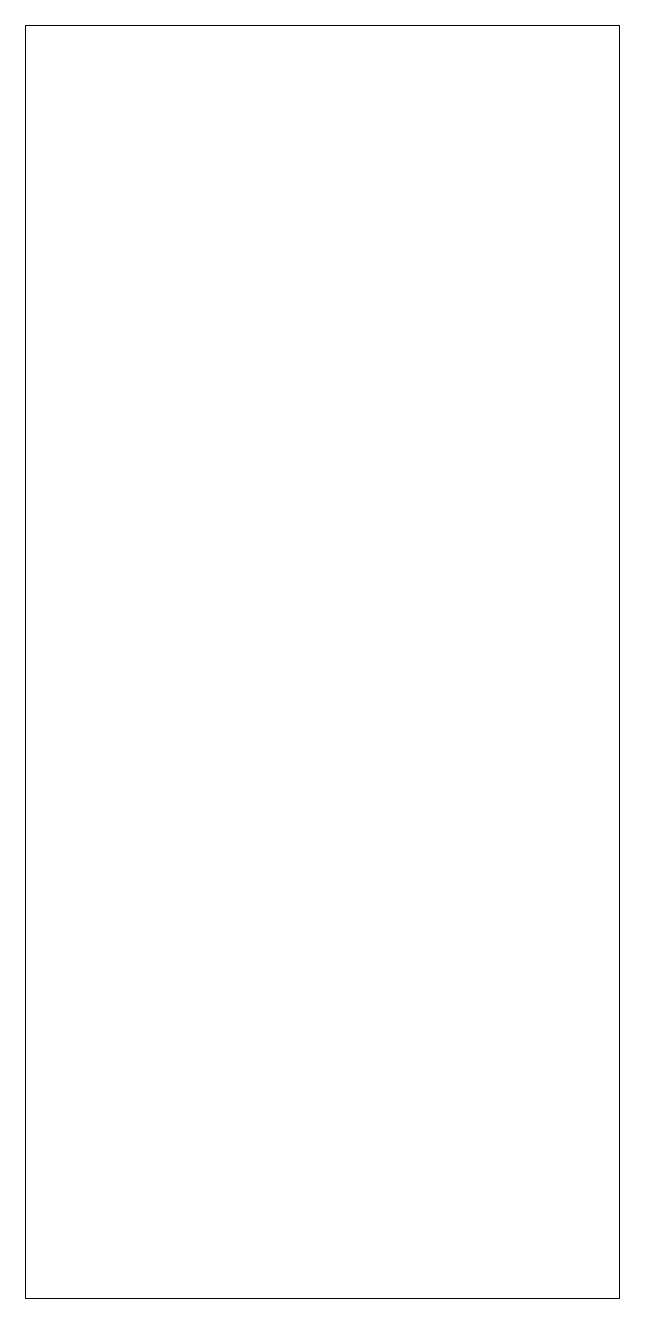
# Paper-space layout '_Direita' of a CAD drawing. Header units: millimetres. Extents: x -7 to 7, y -15 to 15.
import ezdxf

# ---------------------------------------------------------------- set-up
doc = ezdxf.new("R2010")
doc.units = ezdxf.units.MM

psp = doc.layouts.new('_Direita')

# ---------------------------------------------------------------- linework, layer by layer
at = {"color": 7, "linetype": 'Continuous', "lineweight": 15}
for p, q in [((7, 15), (-7, 15)), ((-7, -15), (-7, 15)), ((7, -15), (7, 15)), ((-7, -15), (7, -15))]:
    psp.add_line(p, q, dxfattribs=at)

doc.saveas('drawing.dxf')
